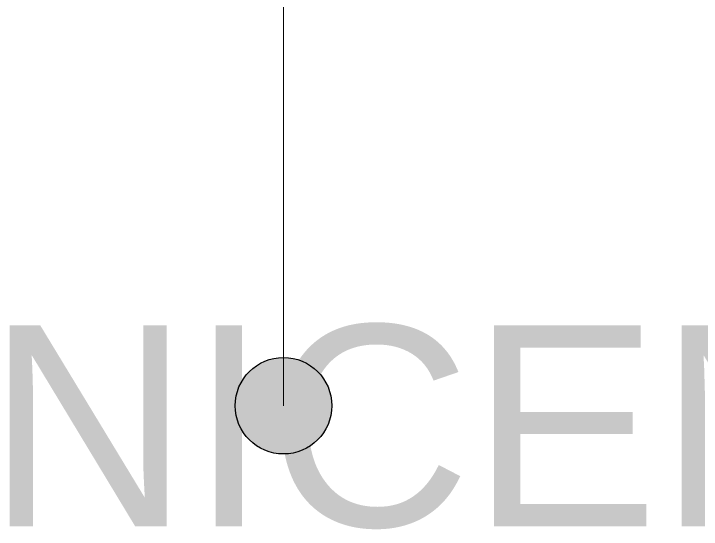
# Model space of a CAD drawing. Header units: metres. Extents: x -10.3 to 25.7, y -1.5 to 11.3.
# Drawn here: x -3.35 to 5.19, y -1.54 to 4.87 of the extents above; entities that cross this region are included whole.
import ezdxf
from ezdxf.enums import TextEntityAlignment as Align

# ---------------------------------------------------------------- set-up
doc = ezdxf.new("R2010")
doc.units = ezdxf.units.M
doc.styles.get("Standard").update_dxf_attribs({"font": 'arial.ttf'})

msp = doc.modelspace()

# ---------------------------------------------------------------- hatches: boundary and pattern name
h = msp.add_hatch(color=0)
h.dxf.hatch_style = 1
h.paths.add_polyline_path([(0.6, 0, 1), (-0.6, 0, 1)])

# ---------------------------------------------------------------- linework, layer by layer
at = {"lineweight": 9}
msp.add_line((0, 5), (0, 2.5), dxfattribs=at)
at = {"color": 0, "lineweight": 9}
msp.add_line((0, 2.5), (0, 0), dxfattribs=at)
at = {"color": 0}
msp.add_circle((0, 0), 0.6, dxfattribs=at)

# ---------------------------------------------------------------- texts
msp.add_attdef('STANICENIE', text='', height=2.5).set_placement((0, 1), align=Align.TOP_CENTER)

doc.saveas('drawing.dxf')
